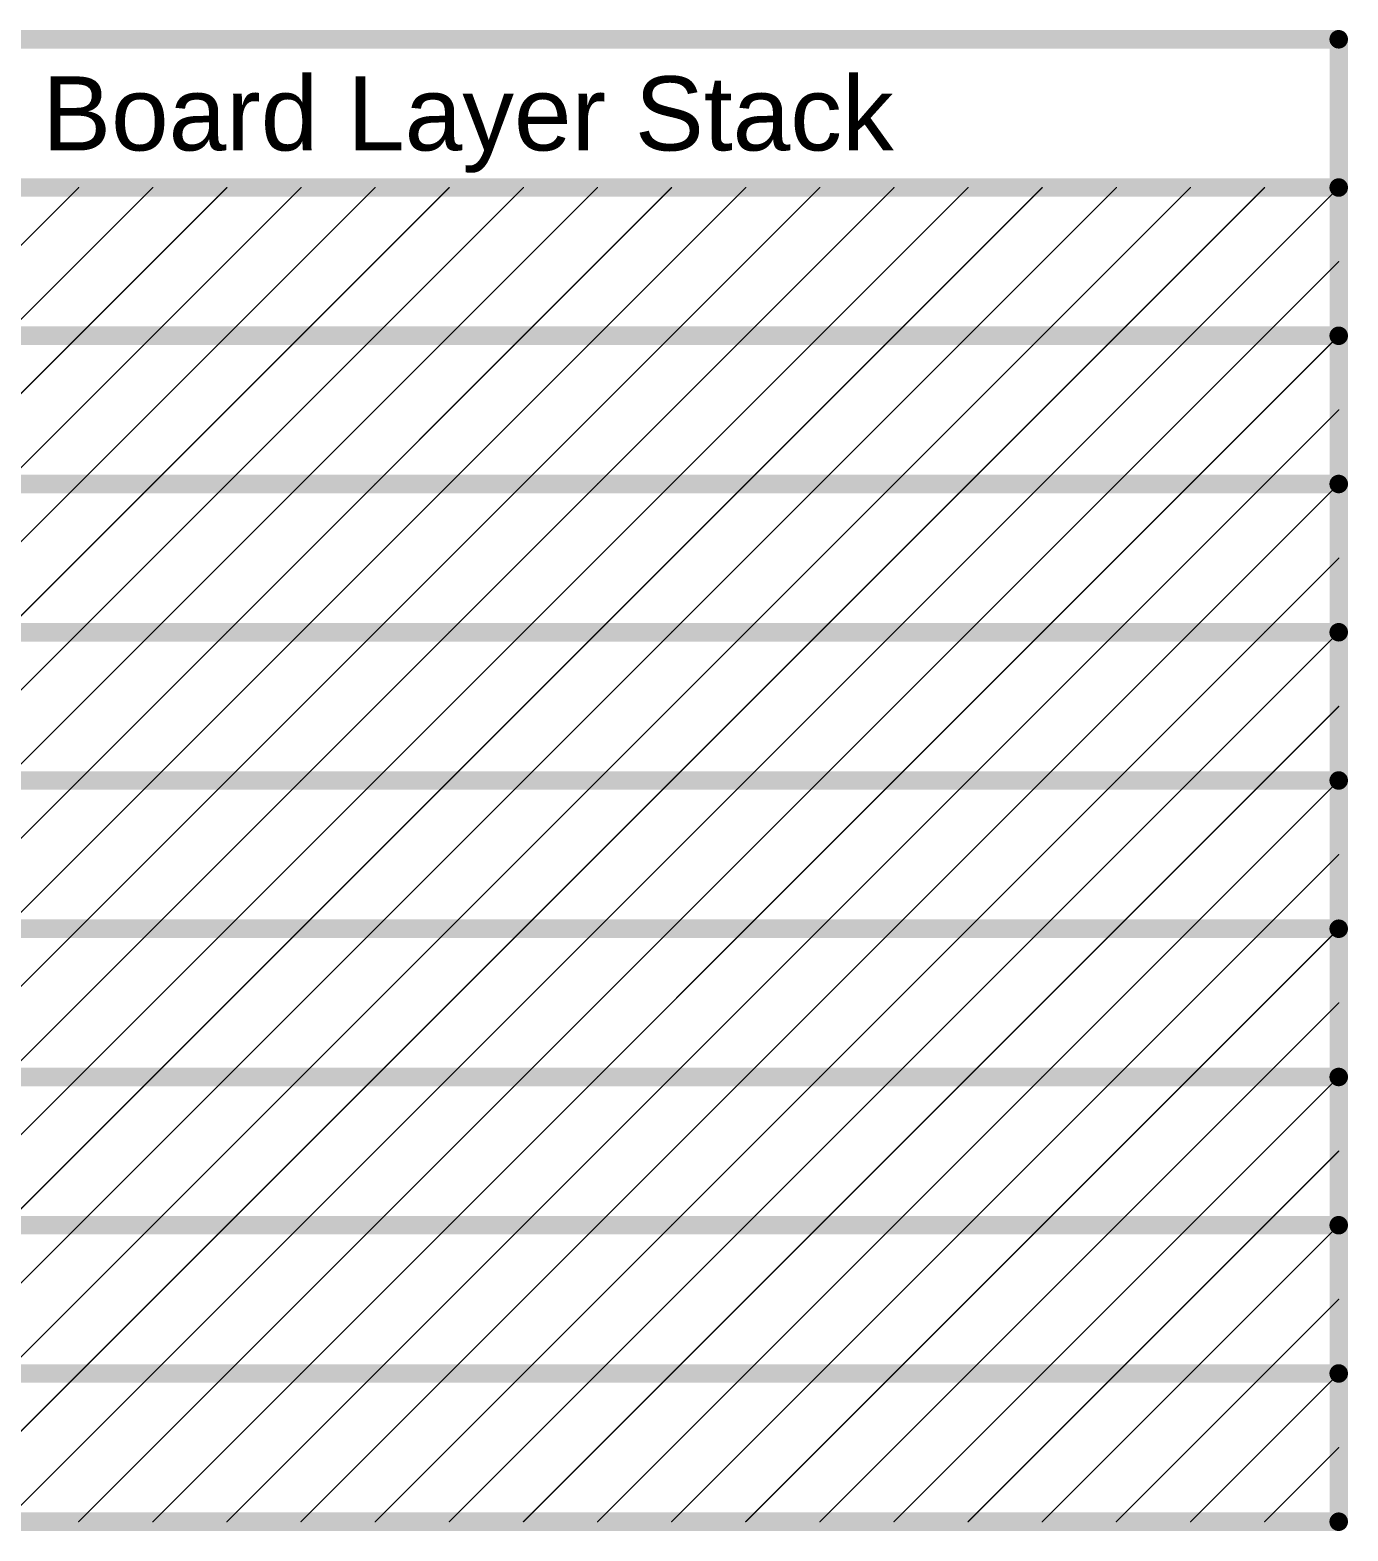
# Model space of a CAD drawing. Header units: inches. Extents: x 0.88 to 8.93, y 2.74 to 7.33.
# Drawn here: x 4.627 to 5.694, y 6.112 to 7.327 of the extents above; entities that cross this region are included whole.
import ezdxf

# ---------------------------------------------------------------- set-up
doc = ezdxf.new("R2010")
doc.units = ezdxf.units.IN
doc.header["$MEASUREMENT"] = 0
doc.layers.add('Drill Drawing', color=1, linetype='Continuous')
doc.styles.add('Arial', font='', dxfattribs={"height": 0.2})
doc.styles.get('Arial').set_extended_font_data('Arial')

msp = doc.modelspace()

# ---------------------------------------------------------------- linework, layer by layer
at = {"layer": 'Drill Drawing'}
for points in [[(1.0075, 7.32, 0.015, 0.015, 0), (5.6863, 7.32, 0.015, 0.015, 0)], [(5.6863, 6.12, 0.015, 0.015, 0), (5.6863, 7.32, 0.015, 0.015, 0)], [(1.0075, 7.2, 0.015, 0.015, 0), (5.6863, 7.2, 0.015, 0.015, 0)], [(4.5666, 7.1003, 0.001, 0.001, 0), (4.6663, 7.2, 0.001, 0.001, 0)], [(4.6063, 7.08, 0.001, 0.001, 0), (4.7263, 7.2, 0.001, 0.001, 0)], [(4.6663, 7.08, 0.001, 0.001, 0), (4.7863, 7.2, 0.001, 0.001, 0)], [(4.7263, 7.08, 0.001, 0.001, 0), (4.8463, 7.2, 0.001, 0.001, 0)], [(4.7863, 7.08, 0.001, 0.001, 0), (4.9063, 7.2, 0.001, 0.001, 0)], [(4.8463, 7.08, 0.001, 0.001, 0), (4.9663, 7.2, 0.001, 0.001, 0)], [(4.9063, 7.08, 0.001, 0.001, 0), (5.0263, 7.2, 0.001, 0.001, 0)], [(4.9663, 7.08, 0.001, 0.001, 0), (5.0863, 7.2, 0.001, 0.001, 0)], [(5.0263, 7.08, 0.001, 0.001, 0), (5.1463, 7.2, 0.001, 0.001, 0)], [(5.0863, 7.08, 0.001, 0.001, 0), (5.2063, 7.2, 0.001, 0.001, 0)], [(5.1463, 7.08, 0.001, 0.001, 0), (5.2663, 7.2, 0.001, 0.001, 0)], [(5.2063, 7.08, 0.001, 0.001, 0), (5.3263, 7.2, 0.001, 0.001, 0)], [(5.2663, 7.08, 0.001, 0.001, 0), (5.3863, 7.2, 0.001, 0.001, 0)], [(5.3263, 7.08, 0.001, 0.001, 0), (5.4463, 7.2, 0.001, 0.001, 0)], [(5.3863, 7.08, 0.001, 0.001, 0), (5.5063, 7.2, 0.001, 0.001, 0)], [(5.4463, 7.08, 0.001, 0.001, 0), (5.5663, 7.2, 0.001, 0.001, 0)], [(5.5063, 7.08, 0.001, 0.001, 0), (5.6263, 7.2, 0.001, 0.001, 0)], [(5.5663, 7.08, 0.001, 0.001, 0), (5.6863, 7.2, 0.001, 0.001, 0)], [(5.6263, 7.08, 0.001, 0.001, 0), (5.6863, 7.14, 0.001, 0.001, 0)], [(4.5666, 7.08, 0.015, 0.015, 0), (5.6863, 7.08, 0.015, 0.015, 0)], [(4.5666, 6.9803, 0.001, 0.001, 0), (4.6663, 7.08, 0.001, 0.001, 0)], [(4.6063, 6.96, 0.001, 0.001, 0), (4.7263, 7.08, 0.001, 0.001, 0)], [(4.6663, 6.96, 0.001, 0.001, 0), (4.7863, 7.08, 0.001, 0.001, 0)], [(4.7263, 6.96, 0.001, 0.001, 0), (4.8463, 7.08, 0.001, 0.001, 0)], [(4.7863, 6.96, 0.001, 0.001, 0), (4.9063, 7.08, 0.001, 0.001, 0)], [(4.8463, 6.96, 0.001, 0.001, 0), (4.9663, 7.08, 0.001, 0.001, 0)], [(4.9063, 6.96, 0.001, 0.001, 0), (5.0263, 7.08, 0.001, 0.001, 0)], [(4.9663, 6.96, 0.001, 0.001, 0), (5.0863, 7.08, 0.001, 0.001, 0)], [(5.0263, 6.96, 0.001, 0.001, 0), (5.1463, 7.08, 0.001, 0.001, 0)], [(5.0863, 6.96, 0.001, 0.001, 0), (5.2063, 7.08, 0.001, 0.001, 0)], [(5.1463, 6.96, 0.001, 0.001, 0), (5.2663, 7.08, 0.001, 0.001, 0)], [(5.2063, 6.96, 0.001, 0.001, 0), (5.3263, 7.08, 0.001, 0.001, 0)], [(5.2663, 6.96, 0.001, 0.001, 0), (5.3863, 7.08, 0.001, 0.001, 0)], [(5.3263, 6.96, 0.001, 0.001, 0), (5.4463, 7.08, 0.001, 0.001, 0)], [(5.3863, 6.96, 0.001, 0.001, 0), (5.5063, 7.08, 0.001, 0.001, 0)], [(5.4463, 6.96, 0.001, 0.001, 0), (5.5663, 7.08, 0.001, 0.001, 0)], [(5.5063, 6.96, 0.001, 0.001, 0), (5.6263, 7.08, 0.001, 0.001, 0)], [(5.5663, 6.96, 0.001, 0.001, 0), (5.6863, 7.08, 0.001, 0.001, 0)], [(5.6263, 6.96, 0.001, 0.001, 0), (5.6863, 7.02, 0.001, 0.001, 0)], [(4.5666, 6.96, 0.015, 0.015, 0), (5.6863, 6.96, 0.015, 0.015, 0)], [(4.5666, 6.8603, 0.001, 0.001, 0), (4.6663, 6.96, 0.001, 0.001, 0)], [(4.6063, 6.84, 0.001, 0.001, 0), (4.7263, 6.96, 0.001, 0.001, 0)], [(4.6663, 6.84, 0.001, 0.001, 0), (4.7863, 6.96, 0.001, 0.001, 0)], [(4.7263, 6.84, 0.001, 0.001, 0), (4.8463, 6.96, 0.001, 0.001, 0)], [(4.7863, 6.84, 0.001, 0.001, 0), (4.9063, 6.96, 0.001, 0.001, 0)], [(4.8463, 6.84, 0.001, 0.001, 0), (4.9663, 6.96, 0.001, 0.001, 0)], [(4.9063, 6.84, 0.001, 0.001, 0), (5.0263, 6.96, 0.001, 0.001, 0)], [(4.9663, 6.84, 0.001, 0.001, 0), (5.0863, 6.96, 0.001, 0.001, 0)], [(5.0263, 6.84, 0.001, 0.001, 0), (5.1463, 6.96, 0.001, 0.001, 0)], [(5.0863, 6.84, 0.001, 0.001, 0), (5.2063, 6.96, 0.001, 0.001, 0)], [(5.1463, 6.84, 0.001, 0.001, 0), (5.2663, 6.96, 0.001, 0.001, 0)], [(5.2063, 6.84, 0.001, 0.001, 0), (5.3263, 6.96, 0.001, 0.001, 0)], [(5.2663, 6.84, 0.001, 0.001, 0), (5.3863, 6.96, 0.001, 0.001, 0)], [(5.3263, 6.84, 0.001, 0.001, 0), (5.4463, 6.96, 0.001, 0.001, 0)], [(5.3863, 6.84, 0.001, 0.001, 0), (5.5063, 6.96, 0.001, 0.001, 0)], [(5.4463, 6.84, 0.001, 0.001, 0), (5.5663, 6.96, 0.001, 0.001, 0)], [(5.5063, 6.84, 0.001, 0.001, 0), (5.6263, 6.96, 0.001, 0.001, 0)], [(5.5663, 6.84, 0.001, 0.001, 0), (5.6863, 6.96, 0.001, 0.001, 0)], [(5.6263, 6.84, 0.001, 0.001, 0), (5.6863, 6.9, 0.001, 0.001, 0)], [(4.5666, 6.84, 0.015, 0.015, 0), (5.6863, 6.84, 0.015, 0.015, 0)], [(4.5666, 6.7403, 0.001, 0.001, 0), (4.6663, 6.84, 0.001, 0.001, 0)], [(4.6063, 6.72, 0.001, 0.001, 0), (4.7263, 6.84, 0.001, 0.001, 0)], [(4.6663, 6.72, 0.001, 0.001, 0), (4.7863, 6.84, 0.001, 0.001, 0)], [(4.7263, 6.72, 0.001, 0.001, 0), (4.8463, 6.84, 0.001, 0.001, 0)], [(4.7863, 6.72, 0.001, 0.001, 0), (4.9063, 6.84, 0.001, 0.001, 0)], [(4.8463, 6.72, 0.001, 0.001, 0), (4.9663, 6.84, 0.001, 0.001, 0)], [(4.9063, 6.72, 0.001, 0.001, 0), (5.0263, 6.84, 0.001, 0.001, 0)], [(4.9663, 6.72, 0.001, 0.001, 0), (5.0863, 6.84, 0.001, 0.001, 0)], [(5.0263, 6.72, 0.001, 0.001, 0), (5.1463, 6.84, 0.001, 0.001, 0)], [(5.0863, 6.72, 0.001, 0.001, 0), (5.2063, 6.84, 0.001, 0.001, 0)], [(5.1463, 6.72, 0.001, 0.001, 0), (5.2663, 6.84, 0.001, 0.001, 0)], [(5.2063, 6.72, 0.001, 0.001, 0), (5.3263, 6.84, 0.001, 0.001, 0)], [(5.2663, 6.72, 0.001, 0.001, 0), (5.3863, 6.84, 0.001, 0.001, 0)], [(5.3263, 6.72, 0.001, 0.001, 0), (5.4463, 6.84, 0.001, 0.001, 0)], [(5.3863, 6.72, 0.001, 0.001, 0), (5.5063, 6.84, 0.001, 0.001, 0)], [(5.4463, 6.72, 0.001, 0.001, 0), (5.5663, 6.84, 0.001, 0.001, 0)], [(5.5063, 6.72, 0.001, 0.001, 0), (5.6263, 6.84, 0.001, 0.001, 0)], [(5.5663, 6.72, 0.001, 0.001, 0), (5.6863, 6.84, 0.001, 0.001, 0)], [(5.6263, 6.72, 0.001, 0.001, 0), (5.6863, 6.78, 0.001, 0.001, 0)], [(4.5666, 6.72, 0.015, 0.015, 0), (5.6863, 6.72, 0.015, 0.015, 0)], [(4.5666, 6.6203, 0.001, 0.001, 0), (4.6663, 6.72, 0.001, 0.001, 0)], [(4.6063, 6.6, 0.001, 0.001, 0), (4.7263, 6.72, 0.001, 0.001, 0)], [(4.6663, 6.6, 0.001, 0.001, 0), (4.7863, 6.72, 0.001, 0.001, 0)], [(4.7263, 6.6, 0.001, 0.001, 0), (4.8463, 6.72, 0.001, 0.001, 0)], [(4.7863, 6.6, 0.001, 0.001, 0), (4.9063, 6.72, 0.001, 0.001, 0)], [(4.8463, 6.6, 0.001, 0.001, 0), (4.9663, 6.72, 0.001, 0.001, 0)], [(4.9063, 6.6, 0.001, 0.001, 0), (5.0263, 6.72, 0.001, 0.001, 0)], [(4.9663, 6.6, 0.001, 0.001, 0), (5.0863, 6.72, 0.001, 0.001, 0)], [(5.0263, 6.6, 0.001, 0.001, 0), (5.1463, 6.72, 0.001, 0.001, 0)], [(5.0863, 6.6, 0.001, 0.001, 0), (5.2063, 6.72, 0.001, 0.001, 0)], [(5.1463, 6.6, 0.001, 0.001, 0), (5.2663, 6.72, 0.001, 0.001, 0)], [(5.2063, 6.6, 0.001, 0.001, 0), (5.3263, 6.72, 0.001, 0.001, 0)], [(5.2663, 6.6, 0.001, 0.001, 0), (5.3863, 6.72, 0.001, 0.001, 0)], [(5.3263, 6.6, 0.001, 0.001, 0), (5.4463, 6.72, 0.001, 0.001, 0)], [(5.3863, 6.6, 0.001, 0.001, 0), (5.5063, 6.72, 0.001, 0.001, 0)], [(5.4463, 6.6, 0.001, 0.001, 0), (5.5663, 6.72, 0.001, 0.001, 0)], [(5.5063, 6.6, 0.001, 0.001, 0), (5.6263, 6.72, 0.001, 0.001, 0)], [(5.5663, 6.6, 0.001, 0.001, 0), (5.6863, 6.72, 0.001, 0.001, 0)], [(5.6263, 6.6, 0.001, 0.001, 0), (5.6863, 6.66, 0.001, 0.001, 0)], [(4.5666, 6.6, 0.015, 0.015, 0), (5.6863, 6.6, 0.015, 0.015, 0)], [(4.5666, 6.5003, 0.001, 0.001, 0), (4.6663, 6.6, 0.001, 0.001, 0)], [(4.6063, 6.48, 0.001, 0.001, 0), (4.7263, 6.6, 0.001, 0.001, 0)], [(4.6663, 6.48, 0.001, 0.001, 0), (4.7863, 6.6, 0.001, 0.001, 0)], [(4.7263, 6.48, 0.001, 0.001, 0), (4.8463, 6.6, 0.001, 0.001, 0)], [(4.7863, 6.48, 0.001, 0.001, 0), (4.9063, 6.6, 0.001, 0.001, 0)], [(4.8463, 6.48, 0.001, 0.001, 0), (4.9663, 6.6, 0.001, 0.001, 0)], [(4.9063, 6.48, 0.001, 0.001, 0), (5.0263, 6.6, 0.001, 0.001, 0)], [(4.9663, 6.48, 0.001, 0.001, 0), (5.0863, 6.6, 0.001, 0.001, 0)], [(5.0263, 6.48, 0.001, 0.001, 0), (5.1463, 6.6, 0.001, 0.001, 0)], [(5.0863, 6.48, 0.001, 0.001, 0), (5.2063, 6.6, 0.001, 0.001, 0)], [(5.1463, 6.48, 0.001, 0.001, 0), (5.2663, 6.6, 0.001, 0.001, 0)], [(5.2063, 6.48, 0.001, 0.001, 0), (5.3263, 6.6, 0.001, 0.001, 0)], [(5.2663, 6.48, 0.001, 0.001, 0), (5.3863, 6.6, 0.001, 0.001, 0)], [(5.3263, 6.48, 0.001, 0.001, 0), (5.4463, 6.6, 0.001, 0.001, 0)], [(5.3863, 6.48, 0.001, 0.001, 0), (5.5063, 6.6, 0.001, 0.001, 0)], [(5.4463, 6.48, 0.001, 0.001, 0), (5.5663, 6.6, 0.001, 0.001, 0)], [(5.5063, 6.48, 0.001, 0.001, 0), (5.6263, 6.6, 0.001, 0.001, 0)], [(5.5663, 6.48, 0.001, 0.001, 0), (5.6863, 6.6, 0.001, 0.001, 0)], [(5.6263, 6.48, 0.001, 0.001, 0), (5.6863, 6.54, 0.001, 0.001, 0)], [(4.5666, 6.48, 0.015, 0.015, 0), (5.6863, 6.48, 0.015, 0.015, 0)], [(4.5666, 6.3803, 0.001, 0.001, 0), (4.6663, 6.48, 0.001, 0.001, 0)], [(4.6063, 6.36, 0.001, 0.001, 0), (4.7263, 6.48, 0.001, 0.001, 0)], [(4.6663, 6.36, 0.001, 0.001, 0), (4.7863, 6.48, 0.001, 0.001, 0)], [(4.7263, 6.36, 0.001, 0.001, 0), (4.8463, 6.48, 0.001, 0.001, 0)], [(4.7863, 6.36, 0.001, 0.001, 0), (4.9063, 6.48, 0.001, 0.001, 0)], [(4.8463, 6.36, 0.001, 0.001, 0), (4.9663, 6.48, 0.001, 0.001, 0)], [(4.9063, 6.36, 0.001, 0.001, 0), (5.0263, 6.48, 0.001, 0.001, 0)], [(4.9663, 6.36, 0.001, 0.001, 0), (5.0863, 6.48, 0.001, 0.001, 0)], [(5.0263, 6.36, 0.001, 0.001, 0), (5.1463, 6.48, 0.001, 0.001, 0)], [(5.0863, 6.36, 0.001, 0.001, 0), (5.2063, 6.48, 0.001, 0.001, 0)], [(5.1463, 6.36, 0.001, 0.001, 0), (5.2663, 6.48, 0.001, 0.001, 0)], [(5.2063, 6.36, 0.001, 0.001, 0), (5.3263, 6.48, 0.001, 0.001, 0)], [(5.2663, 6.36, 0.001, 0.001, 0), (5.3863, 6.48, 0.001, 0.001, 0)], [(5.3263, 6.36, 0.001, 0.001, 0), (5.4463, 6.48, 0.001, 0.001, 0)], [(5.3863, 6.36, 0.001, 0.001, 0), (5.5063, 6.48, 0.001, 0.001, 0)], [(5.4463, 6.36, 0.001, 0.001, 0), (5.5663, 6.48, 0.001, 0.001, 0)], [(5.5063, 6.36, 0.001, 0.001, 0), (5.6263, 6.48, 0.001, 0.001, 0)], [(5.5663, 6.36, 0.001, 0.001, 0), (5.6863, 6.48, 0.001, 0.001, 0)], [(5.6263, 6.36, 0.001, 0.001, 0), (5.6863, 6.42, 0.001, 0.001, 0)], [(4.5666, 6.36, 0.015, 0.015, 0), (5.6863, 6.36, 0.015, 0.015, 0)], [(4.5666, 6.2603, 0.001, 0.001, 0), (4.6663, 6.36, 0.001, 0.001, 0)], [(4.6063, 6.24, 0.001, 0.001, 0), (4.7263, 6.36, 0.001, 0.001, 0)], [(4.6663, 6.24, 0.001, 0.001, 0), (4.7863, 6.36, 0.001, 0.001, 0)], [(4.7263, 6.24, 0.001, 0.001, 0), (4.8463, 6.36, 0.001, 0.001, 0)], [(4.7863, 6.24, 0.001, 0.001, 0), (4.9063, 6.36, 0.001, 0.001, 0)], [(4.8463, 6.24, 0.001, 0.001, 0), (4.9663, 6.36, 0.001, 0.001, 0)], [(4.9063, 6.24, 0.001, 0.001, 0), (5.0263, 6.36, 0.001, 0.001, 0)], [(4.9663, 6.24, 0.001, 0.001, 0), (5.0863, 6.36, 0.001, 0.001, 0)], [(5.0263, 6.24, 0.001, 0.001, 0), (5.1463, 6.36, 0.001, 0.001, 0)], [(5.0863, 6.24, 0.001, 0.001, 0), (5.2063, 6.36, 0.001, 0.001, 0)], [(5.1463, 6.24, 0.001, 0.001, 0), (5.2663, 6.36, 0.001, 0.001, 0)], [(5.2063, 6.24, 0.001, 0.001, 0), (5.3263, 6.36, 0.001, 0.001, 0)], [(5.2663, 6.24, 0.001, 0.001, 0), (5.3863, 6.36, 0.001, 0.001, 0)], [(5.3263, 6.24, 0.001, 0.001, 0), (5.4463, 6.36, 0.001, 0.001, 0)], [(5.3863, 6.24, 0.001, 0.001, 0), (5.5063, 6.36, 0.001, 0.001, 0)], [(5.4463, 6.24, 0.001, 0.001, 0), (5.5663, 6.36, 0.001, 0.001, 0)], [(5.5063, 6.24, 0.001, 0.001, 0), (5.6263, 6.36, 0.001, 0.001, 0)], [(5.5663, 6.24, 0.001, 0.001, 0), (5.6863, 6.36, 0.001, 0.001, 0)], [(5.6263, 6.24, 0.001, 0.001, 0), (5.6863, 6.3, 0.001, 0.001, 0)], [(4.5666, 6.24, 0.015, 0.015, 0), (5.6863, 6.24, 0.015, 0.015, 0)], [(4.5666, 6.1403, 0.001, 0.001, 0), (4.6663, 6.24, 0.001, 0.001, 0)], [(4.6063, 6.12, 0.001, 0.001, 0), (4.7263, 6.24, 0.001, 0.001, 0)], [(4.6663, 6.12, 0.001, 0.001, 0), (4.7863, 6.24, 0.001, 0.001, 0)], [(4.7263, 6.12, 0.001, 0.001, 0), (4.8463, 6.24, 0.001, 0.001, 0)], [(4.7863, 6.12, 0.001, 0.001, 0), (4.9063, 6.24, 0.001, 0.001, 0)], [(4.8463, 6.12, 0.001, 0.001, 0), (4.9663, 6.24, 0.001, 0.001, 0)], [(4.9063, 6.12, 0.001, 0.001, 0), (5.0263, 6.24, 0.001, 0.001, 0)], [(4.9663, 6.12, 0.001, 0.001, 0), (5.0863, 6.24, 0.001, 0.001, 0)], [(5.0263, 6.12, 0.001, 0.001, 0), (5.1463, 6.24, 0.001, 0.001, 0)], [(5.0863, 6.12, 0.001, 0.001, 0), (5.2063, 6.24, 0.001, 0.001, 0)], [(5.1463, 6.12, 0.001, 0.001, 0), (5.2663, 6.24, 0.001, 0.001, 0)], [(5.2063, 6.12, 0.001, 0.001, 0), (5.3263, 6.24, 0.001, 0.001, 0)], [(5.2663, 6.12, 0.001, 0.001, 0), (5.3863, 6.24, 0.001, 0.001, 0)], [(5.3263, 6.12, 0.001, 0.001, 0), (5.4463, 6.24, 0.001, 0.001, 0)], [(5.3863, 6.12, 0.001, 0.001, 0), (5.5063, 6.24, 0.001, 0.001, 0)], [(5.4463, 6.12, 0.001, 0.001, 0), (5.5663, 6.24, 0.001, 0.001, 0)], [(5.5063, 6.12, 0.001, 0.001, 0), (5.6263, 6.24, 0.001, 0.001, 0)], [(5.5663, 6.12, 0.001, 0.001, 0), (5.6863, 6.24, 0.001, 0.001, 0)], [(5.6263, 6.12, 0.001, 0.001, 0), (5.6863, 6.18, 0.001, 0.001, 0)], [(4.5666, 6.12, 0.015, 0.015, 0), (5.6863, 6.12, 0.015, 0.015, 0)]]:
    msp.add_lwpolyline(points, format="xyseb", dxfattribs=at)
for points in [[(5.6825, 7.32, 0.0075, 0.0075, 1), (5.69, 7.32, 0.0075, 0.0075, 1)], [(5.6825, 7.32, 0.0075, 0.0075, 1), (5.69, 7.32, 0.0075, 0.0075, 1)], [(5.6825, 7.2, 0.0075, 0.0075, 1), (5.69, 7.2, 0.0075, 0.0075, 1)], [(4.666, 7.2, 0.0005, 0.0005, 1), (4.6665, 7.2, 0.0005, 0.0005, 1)], [(4.726, 7.2, 0.0005, 0.0005, 1), (4.7265, 7.2, 0.0005, 0.0005, 1)], [(4.786, 7.2, 0.0005, 0.0005, 1), (4.7865, 7.2, 0.0005, 0.0005, 1)], [(4.846, 7.2, 0.0005, 0.0005, 1), (4.8465, 7.2, 0.0005, 0.0005, 1)], [(4.906, 7.2, 0.0005, 0.0005, 1), (4.9065, 7.2, 0.0005, 0.0005, 1)], [(4.966, 7.2, 0.0005, 0.0005, 1), (4.9665, 7.2, 0.0005, 0.0005, 1)], [(5.026, 7.2, 0.0005, 0.0005, 1), (5.0265, 7.2, 0.0005, 0.0005, 1)], [(5.086, 7.2, 0.0005, 0.0005, 1), (5.0865, 7.2, 0.0005, 0.0005, 1)], [(5.146, 7.2, 0.0005, 0.0005, 1), (5.1465, 7.2, 0.0005, 0.0005, 1)], [(5.206, 7.2, 0.0005, 0.0005, 1), (5.2065, 7.2, 0.0005, 0.0005, 1)], [(5.266, 7.2, 0.0005, 0.0005, 1), (5.2665, 7.2, 0.0005, 0.0005, 1)], [(5.326, 7.2, 0.0005, 0.0005, 1), (5.3265, 7.2, 0.0005, 0.0005, 1)], [(5.386, 7.2, 0.0005, 0.0005, 1), (5.3865, 7.2, 0.0005, 0.0005, 1)], [(5.446, 7.2, 0.0005, 0.0005, 1), (5.4465, 7.2, 0.0005, 0.0005, 1)], [(5.506, 7.2, 0.0005, 0.0005, 1), (5.5065, 7.2, 0.0005, 0.0005, 1)], [(5.566, 7.2, 0.0005, 0.0005, 1), (5.5665, 7.2, 0.0005, 0.0005, 1)], [(5.626, 7.2, 0.0005, 0.0005, 1), (5.6265, 7.2, 0.0005, 0.0005, 1)], [(5.686, 7.2, 0.0005, 0.0005, 1), (5.6865, 7.2, 0.0005, 0.0005, 1)], [(5.686, 7.14, 0.0005, 0.0005, 1), (5.6865, 7.14, 0.0005, 0.0005, 1)], [(5.6825, 7.08, 0.0075, 0.0075, 1), (5.69, 7.08, 0.0075, 0.0075, 1)], [(4.666, 7.08, 0.0005, 0.0005, 1), (4.6665, 7.08, 0.0005, 0.0005, 1)], [(4.666, 7.08, 0.0005, 0.0005, 1), (4.6665, 7.08, 0.0005, 0.0005, 1)], [(4.726, 7.08, 0.0005, 0.0005, 1), (4.7265, 7.08, 0.0005, 0.0005, 1)], [(4.726, 7.08, 0.0005, 0.0005, 1), (4.7265, 7.08, 0.0005, 0.0005, 1)], [(4.786, 7.08, 0.0005, 0.0005, 1), (4.7865, 7.08, 0.0005, 0.0005, 1)], [(4.786, 7.08, 0.0005, 0.0005, 1), (4.7865, 7.08, 0.0005, 0.0005, 1)], [(4.846, 7.08, 0.0005, 0.0005, 1), (4.8465, 7.08, 0.0005, 0.0005, 1)], [(4.846, 7.08, 0.0005, 0.0005, 1), (4.8465, 7.08, 0.0005, 0.0005, 1)], [(4.906, 7.08, 0.0005, 0.0005, 1), (4.9065, 7.08, 0.0005, 0.0005, 1)], [(4.906, 7.08, 0.0005, 0.0005, 1), (4.9065, 7.08, 0.0005, 0.0005, 1)], [(4.966, 7.08, 0.0005, 0.0005, 1), (4.9665, 7.08, 0.0005, 0.0005, 1)], [(4.966, 7.08, 0.0005, 0.0005, 1), (4.9665, 7.08, 0.0005, 0.0005, 1)], [(5.026, 7.08, 0.0005, 0.0005, 1), (5.0265, 7.08, 0.0005, 0.0005, 1)], [(5.026, 7.08, 0.0005, 0.0005, 1), (5.0265, 7.08, 0.0005, 0.0005, 1)], [(5.086, 7.08, 0.0005, 0.0005, 1), (5.0865, 7.08, 0.0005, 0.0005, 1)], [(5.086, 7.08, 0.0005, 0.0005, 1), (5.0865, 7.08, 0.0005, 0.0005, 1)], [(5.146, 7.08, 0.0005, 0.0005, 1), (5.1465, 7.08, 0.0005, 0.0005, 1)], [(5.146, 7.08, 0.0005, 0.0005, 1), (5.1465, 7.08, 0.0005, 0.0005, 1)], [(5.206, 7.08, 0.0005, 0.0005, 1), (5.2065, 7.08, 0.0005, 0.0005, 1)], [(5.206, 7.08, 0.0005, 0.0005, 1), (5.2065, 7.08, 0.0005, 0.0005, 1)], [(5.266, 7.08, 0.0005, 0.0005, 1), (5.2665, 7.08, 0.0005, 0.0005, 1)], [(5.266, 7.08, 0.0005, 0.0005, 1), (5.2665, 7.08, 0.0005, 0.0005, 1)], [(5.326, 7.08, 0.0005, 0.0005, 1), (5.3265, 7.08, 0.0005, 0.0005, 1)], [(5.326, 7.08, 0.0005, 0.0005, 1), (5.3265, 7.08, 0.0005, 0.0005, 1)], [(5.386, 7.08, 0.0005, 0.0005, 1), (5.3865, 7.08, 0.0005, 0.0005, 1)], [(5.386, 7.08, 0.0005, 0.0005, 1), (5.3865, 7.08, 0.0005, 0.0005, 1)], [(5.446, 7.08, 0.0005, 0.0005, 1), (5.4465, 7.08, 0.0005, 0.0005, 1)], [(5.446, 7.08, 0.0005, 0.0005, 1), (5.4465, 7.08, 0.0005, 0.0005, 1)], [(5.506, 7.08, 0.0005, 0.0005, 1), (5.5065, 7.08, 0.0005, 0.0005, 1)], [(5.506, 7.08, 0.0005, 0.0005, 1), (5.5065, 7.08, 0.0005, 0.0005, 1)], [(5.566, 7.08, 0.0005, 0.0005, 1), (5.5665, 7.08, 0.0005, 0.0005, 1)], [(5.566, 7.08, 0.0005, 0.0005, 1), (5.5665, 7.08, 0.0005, 0.0005, 1)], [(5.626, 7.08, 0.0005, 0.0005, 1), (5.6265, 7.08, 0.0005, 0.0005, 1)], [(5.626, 7.08, 0.0005, 0.0005, 1), (5.6265, 7.08, 0.0005, 0.0005, 1)], [(5.686, 7.08, 0.0005, 0.0005, 1), (5.6865, 7.08, 0.0005, 0.0005, 1)], [(5.686, 7.02, 0.0005, 0.0005, 1), (5.6865, 7.02, 0.0005, 0.0005, 1)], [(5.6825, 6.96, 0.0075, 0.0075, 1), (5.69, 6.96, 0.0075, 0.0075, 1)], [(4.666, 6.96, 0.0005, 0.0005, 1), (4.6665, 6.96, 0.0005, 0.0005, 1)], [(4.666, 6.96, 0.0005, 0.0005, 1), (4.6665, 6.96, 0.0005, 0.0005, 1)], [(4.726, 6.96, 0.0005, 0.0005, 1), (4.7265, 6.96, 0.0005, 0.0005, 1)], [(4.726, 6.96, 0.0005, 0.0005, 1), (4.7265, 6.96, 0.0005, 0.0005, 1)], [(4.786, 6.96, 0.0005, 0.0005, 1), (4.7865, 6.96, 0.0005, 0.0005, 1)], [(4.786, 6.96, 0.0005, 0.0005, 1), (4.7865, 6.96, 0.0005, 0.0005, 1)], [(4.846, 6.96, 0.0005, 0.0005, 1), (4.8465, 6.96, 0.0005, 0.0005, 1)], [(4.846, 6.96, 0.0005, 0.0005, 1), (4.8465, 6.96, 0.0005, 0.0005, 1)], [(4.906, 6.96, 0.0005, 0.0005, 1), (4.9065, 6.96, 0.0005, 0.0005, 1)], [(4.906, 6.96, 0.0005, 0.0005, 1), (4.9065, 6.96, 0.0005, 0.0005, 1)], [(4.966, 6.96, 0.0005, 0.0005, 1), (4.9665, 6.96, 0.0005, 0.0005, 1)], [(4.966, 6.96, 0.0005, 0.0005, 1), (4.9665, 6.96, 0.0005, 0.0005, 1)], [(5.026, 6.96, 0.0005, 0.0005, 1), (5.0265, 6.96, 0.0005, 0.0005, 1)], [(5.026, 6.96, 0.0005, 0.0005, 1), (5.0265, 6.96, 0.0005, 0.0005, 1)], [(5.086, 6.96, 0.0005, 0.0005, 1), (5.0865, 6.96, 0.0005, 0.0005, 1)], [(5.086, 6.96, 0.0005, 0.0005, 1), (5.0865, 6.96, 0.0005, 0.0005, 1)], [(5.146, 6.96, 0.0005, 0.0005, 1), (5.1465, 6.96, 0.0005, 0.0005, 1)], [(5.146, 6.96, 0.0005, 0.0005, 1), (5.1465, 6.96, 0.0005, 0.0005, 1)], [(5.206, 6.96, 0.0005, 0.0005, 1), (5.2065, 6.96, 0.0005, 0.0005, 1)], [(5.206, 6.96, 0.0005, 0.0005, 1), (5.2065, 6.96, 0.0005, 0.0005, 1)], [(5.266, 6.96, 0.0005, 0.0005, 1), (5.2665, 6.96, 0.0005, 0.0005, 1)], [(5.266, 6.96, 0.0005, 0.0005, 1), (5.2665, 6.96, 0.0005, 0.0005, 1)], [(5.326, 6.96, 0.0005, 0.0005, 1), (5.3265, 6.96, 0.0005, 0.0005, 1)], [(5.326, 6.96, 0.0005, 0.0005, 1), (5.3265, 6.96, 0.0005, 0.0005, 1)], [(5.386, 6.96, 0.0005, 0.0005, 1), (5.3865, 6.96, 0.0005, 0.0005, 1)], [(5.386, 6.96, 0.0005, 0.0005, 1), (5.3865, 6.96, 0.0005, 0.0005, 1)], [(5.446, 6.96, 0.0005, 0.0005, 1), (5.4465, 6.96, 0.0005, 0.0005, 1)], [(5.446, 6.96, 0.0005, 0.0005, 1), (5.4465, 6.96, 0.0005, 0.0005, 1)], [(5.506, 6.96, 0.0005, 0.0005, 1), (5.5065, 6.96, 0.0005, 0.0005, 1)], [(5.506, 6.96, 0.0005, 0.0005, 1), (5.5065, 6.96, 0.0005, 0.0005, 1)], [(5.566, 6.96, 0.0005, 0.0005, 1), (5.5665, 6.96, 0.0005, 0.0005, 1)], [(5.566, 6.96, 0.0005, 0.0005, 1), (5.5665, 6.96, 0.0005, 0.0005, 1)], [(5.626, 6.96, 0.0005, 0.0005, 1), (5.6265, 6.96, 0.0005, 0.0005, 1)], [(5.626, 6.96, 0.0005, 0.0005, 1), (5.6265, 6.96, 0.0005, 0.0005, 1)], [(5.686, 6.96, 0.0005, 0.0005, 1), (5.6865, 6.96, 0.0005, 0.0005, 1)], [(5.686, 6.9, 0.0005, 0.0005, 1), (5.6865, 6.9, 0.0005, 0.0005, 1)], [(4.666, 6.84, 0.0005, 0.0005, 1), (4.6665, 6.84, 0.0005, 0.0005, 1)], [(4.666, 6.84, 0.0005, 0.0005, 1), (4.6665, 6.84, 0.0005, 0.0005, 1)], [(4.726, 6.84, 0.0005, 0.0005, 1), (4.7265, 6.84, 0.0005, 0.0005, 1)], [(4.726, 6.84, 0.0005, 0.0005, 1), (4.7265, 6.84, 0.0005, 0.0005, 1)], [(4.786, 6.84, 0.0005, 0.0005, 1), (4.7865, 6.84, 0.0005, 0.0005, 1)], [(4.786, 6.84, 0.0005, 0.0005, 1), (4.7865, 6.84, 0.0005, 0.0005, 1)], [(4.846, 6.84, 0.0005, 0.0005, 1), (4.8465, 6.84, 0.0005, 0.0005, 1)], [(4.846, 6.84, 0.0005, 0.0005, 1), (4.8465, 6.84, 0.0005, 0.0005, 1)], [(4.906, 6.84, 0.0005, 0.0005, 1), (4.9065, 6.84, 0.0005, 0.0005, 1)], [(4.906, 6.84, 0.0005, 0.0005, 1), (4.9065, 6.84, 0.0005, 0.0005, 1)], [(4.966, 6.84, 0.0005, 0.0005, 1), (4.9665, 6.84, 0.0005, 0.0005, 1)], [(4.966, 6.84, 0.0005, 0.0005, 1), (4.9665, 6.84, 0.0005, 0.0005, 1)], [(5.026, 6.84, 0.0005, 0.0005, 1), (5.0265, 6.84, 0.0005, 0.0005, 1)], [(5.026, 6.84, 0.0005, 0.0005, 1), (5.0265, 6.84, 0.0005, 0.0005, 1)], [(5.086, 6.84, 0.0005, 0.0005, 1), (5.0865, 6.84, 0.0005, 0.0005, 1)], [(5.086, 6.84, 0.0005, 0.0005, 1), (5.0865, 6.84, 0.0005, 0.0005, 1)], [(5.146, 6.84, 0.0005, 0.0005, 1), (5.1465, 6.84, 0.0005, 0.0005, 1)], [(5.146, 6.84, 0.0005, 0.0005, 1), (5.1465, 6.84, 0.0005, 0.0005, 1)], [(5.206, 6.84, 0.0005, 0.0005, 1), (5.2065, 6.84, 0.0005, 0.0005, 1)], [(5.206, 6.84, 0.0005, 0.0005, 1), (5.2065, 6.84, 0.0005, 0.0005, 1)], [(5.266, 6.84, 0.0005, 0.0005, 1), (5.2665, 6.84, 0.0005, 0.0005, 1)], [(5.266, 6.84, 0.0005, 0.0005, 1), (5.2665, 6.84, 0.0005, 0.0005, 1)], [(5.326, 6.84, 0.0005, 0.0005, 1), (5.3265, 6.84, 0.0005, 0.0005, 1)], [(5.326, 6.84, 0.0005, 0.0005, 1), (5.3265, 6.84, 0.0005, 0.0005, 1)], [(5.386, 6.84, 0.0005, 0.0005, 1), (5.3865, 6.84, 0.0005, 0.0005, 1)], [(5.386, 6.84, 0.0005, 0.0005, 1), (5.3865, 6.84, 0.0005, 0.0005, 1)], [(5.446, 6.84, 0.0005, 0.0005, 1), (5.4465, 6.84, 0.0005, 0.0005, 1)], [(5.446, 6.84, 0.0005, 0.0005, 1), (5.4465, 6.84, 0.0005, 0.0005, 1)], [(5.506, 6.84, 0.0005, 0.0005, 1), (5.5065, 6.84, 0.0005, 0.0005, 1)], [(5.506, 6.84, 0.0005, 0.0005, 1), (5.5065, 6.84, 0.0005, 0.0005, 1)], [(5.566, 6.84, 0.0005, 0.0005, 1), (5.5665, 6.84, 0.0005, 0.0005, 1)], [(5.566, 6.84, 0.0005, 0.0005, 1), (5.5665, 6.84, 0.0005, 0.0005, 1)], [(5.626, 6.84, 0.0005, 0.0005, 1), (5.6265, 6.84, 0.0005, 0.0005, 1)], [(5.626, 6.84, 0.0005, 0.0005, 1), (5.6265, 6.84, 0.0005, 0.0005, 1)], [(5.6825, 6.84, 0.0075, 0.0075, 1), (5.69, 6.84, 0.0075, 0.0075, 1)], [(5.686, 6.84, 0.0005, 0.0005, 1), (5.6865, 6.84, 0.0005, 0.0005, 1)], [(5.686, 6.78, 0.0005, 0.0005, 1), (5.6865, 6.78, 0.0005, 0.0005, 1)], [(4.666, 6.72, 0.0005, 0.0005, 1), (4.6665, 6.72, 0.0005, 0.0005, 1)], [(4.666, 6.72, 0.0005, 0.0005, 1), (4.6665, 6.72, 0.0005, 0.0005, 1)], [(4.726, 6.72, 0.0005, 0.0005, 1), (4.7265, 6.72, 0.0005, 0.0005, 1)], [(4.726, 6.72, 0.0005, 0.0005, 1), (4.7265, 6.72, 0.0005, 0.0005, 1)], [(4.786, 6.72, 0.0005, 0.0005, 1), (4.7865, 6.72, 0.0005, 0.0005, 1)], [(4.786, 6.72, 0.0005, 0.0005, 1), (4.7865, 6.72, 0.0005, 0.0005, 1)], [(4.846, 6.72, 0.0005, 0.0005, 1), (4.8465, 6.72, 0.0005, 0.0005, 1)], [(4.846, 6.72, 0.0005, 0.0005, 1), (4.8465, 6.72, 0.0005, 0.0005, 1)], [(4.906, 6.72, 0.0005, 0.0005, 1), (4.9065, 6.72, 0.0005, 0.0005, 1)], [(4.906, 6.72, 0.0005, 0.0005, 1), (4.9065, 6.72, 0.0005, 0.0005, 1)], [(4.966, 6.72, 0.0005, 0.0005, 1), (4.9665, 6.72, 0.0005, 0.0005, 1)], [(4.966, 6.72, 0.0005, 0.0005, 1), (4.9665, 6.72, 0.0005, 0.0005, 1)], [(5.026, 6.72, 0.0005, 0.0005, 1), (5.0265, 6.72, 0.0005, 0.0005, 1)], [(5.026, 6.72, 0.0005, 0.0005, 1), (5.0265, 6.72, 0.0005, 0.0005, 1)], [(5.086, 6.72, 0.0005, 0.0005, 1), (5.0865, 6.72, 0.0005, 0.0005, 1)], [(5.086, 6.72, 0.0005, 0.0005, 1), (5.0865, 6.72, 0.0005, 0.0005, 1)], [(5.146, 6.72, 0.0005, 0.0005, 1), (5.1465, 6.72, 0.0005, 0.0005, 1)], [(5.146, 6.72, 0.0005, 0.0005, 1), (5.1465, 6.72, 0.0005, 0.0005, 1)], [(5.206, 6.72, 0.0005, 0.0005, 1), (5.2065, 6.72, 0.0005, 0.0005, 1)], [(5.206, 6.72, 0.0005, 0.0005, 1), (5.2065, 6.72, 0.0005, 0.0005, 1)], [(5.266, 6.72, 0.0005, 0.0005, 1), (5.2665, 6.72, 0.0005, 0.0005, 1)], [(5.266, 6.72, 0.0005, 0.0005, 1), (5.2665, 6.72, 0.0005, 0.0005, 1)], [(5.326, 6.72, 0.0005, 0.0005, 1), (5.3265, 6.72, 0.0005, 0.0005, 1)], [(5.326, 6.72, 0.0005, 0.0005, 1), (5.3265, 6.72, 0.0005, 0.0005, 1)], [(5.386, 6.72, 0.0005, 0.0005, 1), (5.3865, 6.72, 0.0005, 0.0005, 1)], [(5.386, 6.72, 0.0005, 0.0005, 1), (5.3865, 6.72, 0.0005, 0.0005, 1)], [(5.446, 6.72, 0.0005, 0.0005, 1), (5.4465, 6.72, 0.0005, 0.0005, 1)], [(5.446, 6.72, 0.0005, 0.0005, 1), (5.4465, 6.72, 0.0005, 0.0005, 1)], [(5.506, 6.72, 0.0005, 0.0005, 1), (5.5065, 6.72, 0.0005, 0.0005, 1)], [(5.506, 6.72, 0.0005, 0.0005, 1), (5.5065, 6.72, 0.0005, 0.0005, 1)], [(5.566, 6.72, 0.0005, 0.0005, 1), (5.5665, 6.72, 0.0005, 0.0005, 1)], [(5.566, 6.72, 0.0005, 0.0005, 1), (5.5665, 6.72, 0.0005, 0.0005, 1)], [(5.626, 6.72, 0.0005, 0.0005, 1), (5.6265, 6.72, 0.0005, 0.0005, 1)], [(5.626, 6.72, 0.0005, 0.0005, 1), (5.6265, 6.72, 0.0005, 0.0005, 1)], [(5.6825, 6.72, 0.0075, 0.0075, 1), (5.69, 6.72, 0.0075, 0.0075, 1)], [(5.686, 6.72, 0.0005, 0.0005, 1), (5.6865, 6.72, 0.0005, 0.0005, 1)], [(5.686, 6.66, 0.0005, 0.0005, 1), (5.6865, 6.66, 0.0005, 0.0005, 1)], [(4.666, 6.6, 0.0005, 0.0005, 1), (4.6665, 6.6, 0.0005, 0.0005, 1)], [(4.666, 6.6, 0.0005, 0.0005, 1), (4.6665, 6.6, 0.0005, 0.0005, 1)], [(4.726, 6.6, 0.0005, 0.0005, 1), (4.7265, 6.6, 0.0005, 0.0005, 1)], [(4.726, 6.6, 0.0005, 0.0005, 1), (4.7265, 6.6, 0.0005, 0.0005, 1)], [(4.786, 6.6, 0.0005, 0.0005, 1), (4.7865, 6.6, 0.0005, 0.0005, 1)], [(4.786, 6.6, 0.0005, 0.0005, 1), (4.7865, 6.6, 0.0005, 0.0005, 1)], [(4.846, 6.6, 0.0005, 0.0005, 1), (4.8465, 6.6, 0.0005, 0.0005, 1)], [(4.846, 6.6, 0.0005, 0.0005, 1), (4.8465, 6.6, 0.0005, 0.0005, 1)], [(4.906, 6.6, 0.0005, 0.0005, 1), (4.9065, 6.6, 0.0005, 0.0005, 1)], [(4.906, 6.6, 0.0005, 0.0005, 1), (4.9065, 6.6, 0.0005, 0.0005, 1)], [(4.966, 6.6, 0.0005, 0.0005, 1), (4.9665, 6.6, 0.0005, 0.0005, 1)], [(4.966, 6.6, 0.0005, 0.0005, 1), (4.9665, 6.6, 0.0005, 0.0005, 1)], [(5.026, 6.6, 0.0005, 0.0005, 1), (5.0265, 6.6, 0.0005, 0.0005, 1)], [(5.026, 6.6, 0.0005, 0.0005, 1), (5.0265, 6.6, 0.0005, 0.0005, 1)], [(5.086, 6.6, 0.0005, 0.0005, 1), (5.0865, 6.6, 0.0005, 0.0005, 1)], [(5.086, 6.6, 0.0005, 0.0005, 1), (5.0865, 6.6, 0.0005, 0.0005, 1)], [(5.146, 6.6, 0.0005, 0.0005, 1), (5.1465, 6.6, 0.0005, 0.0005, 1)], [(5.146, 6.6, 0.0005, 0.0005, 1), (5.1465, 6.6, 0.0005, 0.0005, 1)], [(5.206, 6.6, 0.0005, 0.0005, 1), (5.2065, 6.6, 0.0005, 0.0005, 1)], [(5.206, 6.6, 0.0005, 0.0005, 1), (5.2065, 6.6, 0.0005, 0.0005, 1)], [(5.266, 6.6, 0.0005, 0.0005, 1), (5.2665, 6.6, 0.0005, 0.0005, 1)], [(5.266, 6.6, 0.0005, 0.0005, 1), (5.2665, 6.6, 0.0005, 0.0005, 1)], [(5.326, 6.6, 0.0005, 0.0005, 1), (5.3265, 6.6, 0.0005, 0.0005, 1)], [(5.326, 6.6, 0.0005, 0.0005, 1), (5.3265, 6.6, 0.0005, 0.0005, 1)], [(5.386, 6.6, 0.0005, 0.0005, 1), (5.3865, 6.6, 0.0005, 0.0005, 1)], [(5.386, 6.6, 0.0005, 0.0005, 1), (5.3865, 6.6, 0.0005, 0.0005, 1)], [(5.446, 6.6, 0.0005, 0.0005, 1), (5.4465, 6.6, 0.0005, 0.0005, 1)], [(5.446, 6.6, 0.0005, 0.0005, 1), (5.4465, 6.6, 0.0005, 0.0005, 1)], [(5.506, 6.6, 0.0005, 0.0005, 1), (5.5065, 6.6, 0.0005, 0.0005, 1)], [(5.506, 6.6, 0.0005, 0.0005, 1), (5.5065, 6.6, 0.0005, 0.0005, 1)], [(5.566, 6.6, 0.0005, 0.0005, 1), (5.5665, 6.6, 0.0005, 0.0005, 1)], [(5.566, 6.6, 0.0005, 0.0005, 1), (5.5665, 6.6, 0.0005, 0.0005, 1)], [(5.626, 6.6, 0.0005, 0.0005, 1), (5.6265, 6.6, 0.0005, 0.0005, 1)], [(5.626, 6.6, 0.0005, 0.0005, 1), (5.6265, 6.6, 0.0005, 0.0005, 1)], [(5.6825, 6.6, 0.0075, 0.0075, 1), (5.69, 6.6, 0.0075, 0.0075, 1)], [(5.686, 6.6, 0.0005, 0.0005, 1), (5.6865, 6.6, 0.0005, 0.0005, 1)], [(5.686, 6.54, 0.0005, 0.0005, 1), (5.6865, 6.54, 0.0005, 0.0005, 1)], [(4.666, 6.48, 0.0005, 0.0005, 1), (4.6665, 6.48, 0.0005, 0.0005, 1)], [(4.666, 6.48, 0.0005, 0.0005, 1), (4.6665, 6.48, 0.0005, 0.0005, 1)], [(4.726, 6.48, 0.0005, 0.0005, 1), (4.7265, 6.48, 0.0005, 0.0005, 1)], [(4.726, 6.48, 0.0005, 0.0005, 1), (4.7265, 6.48, 0.0005, 0.0005, 1)], [(4.786, 6.48, 0.0005, 0.0005, 1), (4.7865, 6.48, 0.0005, 0.0005, 1)], [(4.786, 6.48, 0.0005, 0.0005, 1), (4.7865, 6.48, 0.0005, 0.0005, 1)], [(4.846, 6.48, 0.0005, 0.0005, 1), (4.8465, 6.48, 0.0005, 0.0005, 1)], [(4.846, 6.48, 0.0005, 0.0005, 1), (4.8465, 6.48, 0.0005, 0.0005, 1)], [(4.906, 6.48, 0.0005, 0.0005, 1), (4.9065, 6.48, 0.0005, 0.0005, 1)], [(4.906, 6.48, 0.0005, 0.0005, 1), (4.9065, 6.48, 0.0005, 0.0005, 1)], [(4.966, 6.48, 0.0005, 0.0005, 1), (4.9665, 6.48, 0.0005, 0.0005, 1)], [(4.966, 6.48, 0.0005, 0.0005, 1), (4.9665, 6.48, 0.0005, 0.0005, 1)], [(5.026, 6.48, 0.0005, 0.0005, 1), (5.0265, 6.48, 0.0005, 0.0005, 1)], [(5.026, 6.48, 0.0005, 0.0005, 1), (5.0265, 6.48, 0.0005, 0.0005, 1)], [(5.086, 6.48, 0.0005, 0.0005, 1), (5.0865, 6.48, 0.0005, 0.0005, 1)], [(5.086, 6.48, 0.0005, 0.0005, 1), (5.0865, 6.48, 0.0005, 0.0005, 1)], [(5.146, 6.48, 0.0005, 0.0005, 1), (5.1465, 6.48, 0.0005, 0.0005, 1)], [(5.146, 6.48, 0.0005, 0.0005, 1), (5.1465, 6.48, 0.0005, 0.0005, 1)], [(5.206, 6.48, 0.0005, 0.0005, 1), (5.2065, 6.48, 0.0005, 0.0005, 1)], [(5.206, 6.48, 0.0005, 0.0005, 1), (5.2065, 6.48, 0.0005, 0.0005, 1)], [(5.266, 6.48, 0.0005, 0.0005, 1), (5.2665, 6.48, 0.0005, 0.0005, 1)], [(5.266, 6.48, 0.0005, 0.0005, 1), (5.2665, 6.48, 0.0005, 0.0005, 1)], [(5.326, 6.48, 0.0005, 0.0005, 1), (5.3265, 6.48, 0.0005, 0.0005, 1)], [(5.326, 6.48, 0.0005, 0.0005, 1), (5.3265, 6.48, 0.0005, 0.0005, 1)], [(5.386, 6.48, 0.0005, 0.0005, 1), (5.3865, 6.48, 0.0005, 0.0005, 1)], [(5.386, 6.48, 0.0005, 0.0005, 1), (5.3865, 6.48, 0.0005, 0.0005, 1)], [(5.446, 6.48, 0.0005, 0.0005, 1), (5.4465, 6.48, 0.0005, 0.0005, 1)], [(5.446, 6.48, 0.0005, 0.0005, 1), (5.4465, 6.48, 0.0005, 0.0005, 1)], [(5.506, 6.48, 0.0005, 0.0005, 1), (5.5065, 6.48, 0.0005, 0.0005, 1)], [(5.506, 6.48, 0.0005, 0.0005, 1), (5.5065, 6.48, 0.0005, 0.0005, 1)], [(5.566, 6.48, 0.0005, 0.0005, 1), (5.5665, 6.48, 0.0005, 0.0005, 1)], [(5.566, 6.48, 0.0005, 0.0005, 1), (5.5665, 6.48, 0.0005, 0.0005, 1)], [(5.626, 6.48, 0.0005, 0.0005, 1), (5.6265, 6.48, 0.0005, 0.0005, 1)], [(5.626, 6.48, 0.0005, 0.0005, 1), (5.6265, 6.48, 0.0005, 0.0005, 1)], [(5.6825, 6.48, 0.0075, 0.0075, 1), (5.69, 6.48, 0.0075, 0.0075, 1)], [(5.686, 6.48, 0.0005, 0.0005, 1), (5.6865, 6.48, 0.0005, 0.0005, 1)], [(5.686, 6.42, 0.0005, 0.0005, 1), (5.6865, 6.42, 0.0005, 0.0005, 1)], [(5.6825, 6.36, 0.0075, 0.0075, 1), (5.69, 6.36, 0.0075, 0.0075, 1)], [(4.666, 6.36, 0.0005, 0.0005, 1), (4.6665, 6.36, 0.0005, 0.0005, 1)], [(4.666, 6.36, 0.0005, 0.0005, 1), (4.6665, 6.36, 0.0005, 0.0005, 1)], [(4.726, 6.36, 0.0005, 0.0005, 1), (4.7265, 6.36, 0.0005, 0.0005, 1)], [(4.726, 6.36, 0.0005, 0.0005, 1), (4.7265, 6.36, 0.0005, 0.0005, 1)], [(4.786, 6.36, 0.0005, 0.0005, 1), (4.7865, 6.36, 0.0005, 0.0005, 1)], [(4.786, 6.36, 0.0005, 0.0005, 1), (4.7865, 6.36, 0.0005, 0.0005, 1)], [(4.846, 6.36, 0.0005, 0.0005, 1), (4.8465, 6.36, 0.0005, 0.0005, 1)], [(4.846, 6.36, 0.0005, 0.0005, 1), (4.8465, 6.36, 0.0005, 0.0005, 1)], [(4.906, 6.36, 0.0005, 0.0005, 1), (4.9065, 6.36, 0.0005, 0.0005, 1)], [(4.906, 6.36, 0.0005, 0.0005, 1), (4.9065, 6.36, 0.0005, 0.0005, 1)], [(4.966, 6.36, 0.0005, 0.0005, 1), (4.9665, 6.36, 0.0005, 0.0005, 1)], [(4.966, 6.36, 0.0005, 0.0005, 1), (4.9665, 6.36, 0.0005, 0.0005, 1)], [(5.026, 6.36, 0.0005, 0.0005, 1), (5.0265, 6.36, 0.0005, 0.0005, 1)], [(5.026, 6.36, 0.0005, 0.0005, 1), (5.0265, 6.36, 0.0005, 0.0005, 1)], [(5.086, 6.36, 0.0005, 0.0005, 1), (5.0865, 6.36, 0.0005, 0.0005, 1)], [(5.086, 6.36, 0.0005, 0.0005, 1), (5.0865, 6.36, 0.0005, 0.0005, 1)], [(5.146, 6.36, 0.0005, 0.0005, 1), (5.1465, 6.36, 0.0005, 0.0005, 1)], [(5.146, 6.36, 0.0005, 0.0005, 1), (5.1465, 6.36, 0.0005, 0.0005, 1)], [(5.206, 6.36, 0.0005, 0.0005, 1), (5.2065, 6.36, 0.0005, 0.0005, 1)], [(5.206, 6.36, 0.0005, 0.0005, 1), (5.2065, 6.36, 0.0005, 0.0005, 1)], [(5.266, 6.36, 0.0005, 0.0005, 1), (5.2665, 6.36, 0.0005, 0.0005, 1)], [(5.266, 6.36, 0.0005, 0.0005, 1), (5.2665, 6.36, 0.0005, 0.0005, 1)], [(5.326, 6.36, 0.0005, 0.0005, 1), (5.3265, 6.36, 0.0005, 0.0005, 1)], [(5.326, 6.36, 0.0005, 0.0005, 1), (5.3265, 6.36, 0.0005, 0.0005, 1)], [(5.386, 6.36, 0.0005, 0.0005, 1), (5.3865, 6.36, 0.0005, 0.0005, 1)], [(5.386, 6.36, 0.0005, 0.0005, 1), (5.3865, 6.36, 0.0005, 0.0005, 1)], [(5.446, 6.36, 0.0005, 0.0005, 1), (5.4465, 6.36, 0.0005, 0.0005, 1)], [(5.446, 6.36, 0.0005, 0.0005, 1), (5.4465, 6.36, 0.0005, 0.0005, 1)], [(5.506, 6.36, 0.0005, 0.0005, 1), (5.5065, 6.36, 0.0005, 0.0005, 1)], [(5.506, 6.36, 0.0005, 0.0005, 1), (5.5065, 6.36, 0.0005, 0.0005, 1)], [(5.566, 6.36, 0.0005, 0.0005, 1), (5.5665, 6.36, 0.0005, 0.0005, 1)], [(5.566, 6.36, 0.0005, 0.0005, 1), (5.5665, 6.36, 0.0005, 0.0005, 1)], [(5.626, 6.36, 0.0005, 0.0005, 1), (5.6265, 6.36, 0.0005, 0.0005, 1)], [(5.626, 6.36, 0.0005, 0.0005, 1), (5.6265, 6.36, 0.0005, 0.0005, 1)], [(5.686, 6.36, 0.0005, 0.0005, 1), (5.6865, 6.36, 0.0005, 0.0005, 1)], [(5.686, 6.3, 0.0005, 0.0005, 1), (5.6865, 6.3, 0.0005, 0.0005, 1)], [(5.6825, 6.24, 0.0075, 0.0075, 1), (5.69, 6.24, 0.0075, 0.0075, 1)], [(4.666, 6.24, 0.0005, 0.0005, 1), (4.6665, 6.24, 0.0005, 0.0005, 1)], [(4.666, 6.24, 0.0005, 0.0005, 1), (4.6665, 6.24, 0.0005, 0.0005, 1)], [(4.726, 6.24, 0.0005, 0.0005, 1), (4.7265, 6.24, 0.0005, 0.0005, 1)], [(4.726, 6.24, 0.0005, 0.0005, 1), (4.7265, 6.24, 0.0005, 0.0005, 1)], [(4.786, 6.24, 0.0005, 0.0005, 1), (4.7865, 6.24, 0.0005, 0.0005, 1)], [(4.786, 6.24, 0.0005, 0.0005, 1), (4.7865, 6.24, 0.0005, 0.0005, 1)], [(4.846, 6.24, 0.0005, 0.0005, 1), (4.8465, 6.24, 0.0005, 0.0005, 1)], [(4.846, 6.24, 0.0005, 0.0005, 1), (4.8465, 6.24, 0.0005, 0.0005, 1)], [(4.906, 6.24, 0.0005, 0.0005, 1), (4.9065, 6.24, 0.0005, 0.0005, 1)], [(4.906, 6.24, 0.0005, 0.0005, 1), (4.9065, 6.24, 0.0005, 0.0005, 1)], [(4.966, 6.24, 0.0005, 0.0005, 1), (4.9665, 6.24, 0.0005, 0.0005, 1)], [(4.966, 6.24, 0.0005, 0.0005, 1), (4.9665, 6.24, 0.0005, 0.0005, 1)], [(5.026, 6.24, 0.0005, 0.0005, 1), (5.0265, 6.24, 0.0005, 0.0005, 1)], [(5.026, 6.24, 0.0005, 0.0005, 1), (5.0265, 6.24, 0.0005, 0.0005, 1)], [(5.086, 6.24, 0.0005, 0.0005, 1), (5.0865, 6.24, 0.0005, 0.0005, 1)], [(5.086, 6.24, 0.0005, 0.0005, 1), (5.0865, 6.24, 0.0005, 0.0005, 1)], [(5.146, 6.24, 0.0005, 0.0005, 1), (5.1465, 6.24, 0.0005, 0.0005, 1)], [(5.146, 6.24, 0.0005, 0.0005, 1), (5.1465, 6.24, 0.0005, 0.0005, 1)], [(5.206, 6.24, 0.0005, 0.0005, 1), (5.2065, 6.24, 0.0005, 0.0005, 1)], [(5.206, 6.24, 0.0005, 0.0005, 1), (5.2065, 6.24, 0.0005, 0.0005, 1)], [(5.266, 6.24, 0.0005, 0.0005, 1), (5.2665, 6.24, 0.0005, 0.0005, 1)], [(5.266, 6.24, 0.0005, 0.0005, 1), (5.2665, 6.24, 0.0005, 0.0005, 1)], [(5.326, 6.24, 0.0005, 0.0005, 1), (5.3265, 6.24, 0.0005, 0.0005, 1)], [(5.326, 6.24, 0.0005, 0.0005, 1), (5.3265, 6.24, 0.0005, 0.0005, 1)], [(5.386, 6.24, 0.0005, 0.0005, 1), (5.3865, 6.24, 0.0005, 0.0005, 1)], [(5.386, 6.24, 0.0005, 0.0005, 1), (5.3865, 6.24, 0.0005, 0.0005, 1)], [(5.446, 6.24, 0.0005, 0.0005, 1), (5.4465, 6.24, 0.0005, 0.0005, 1)], [(5.446, 6.24, 0.0005, 0.0005, 1), (5.4465, 6.24, 0.0005, 0.0005, 1)], [(5.506, 6.24, 0.0005, 0.0005, 1), (5.5065, 6.24, 0.0005, 0.0005, 1)], [(5.506, 6.24, 0.0005, 0.0005, 1), (5.5065, 6.24, 0.0005, 0.0005, 1)], [(5.566, 6.24, 0.0005, 0.0005, 1), (5.5665, 6.24, 0.0005, 0.0005, 1)], [(5.566, 6.24, 0.0005, 0.0005, 1), (5.5665, 6.24, 0.0005, 0.0005, 1)], [(5.626, 6.24, 0.0005, 0.0005, 1), (5.6265, 6.24, 0.0005, 0.0005, 1)], [(5.626, 6.24, 0.0005, 0.0005, 1), (5.6265, 6.24, 0.0005, 0.0005, 1)], [(5.686, 6.24, 0.0005, 0.0005, 1), (5.6865, 6.24, 0.0005, 0.0005, 1)], [(5.686, 6.18, 0.0005, 0.0005, 1), (5.6865, 6.18, 0.0005, 0.0005, 1)], [(5.6825, 6.12, 0.0075, 0.0075, 1), (5.69, 6.12, 0.0075, 0.0075, 1)], [(5.6825, 6.12, 0.0075, 0.0075, 1), (5.69, 6.12, 0.0075, 0.0075, 1)], [(4.666, 6.12, 0.0005, 0.0005, 1), (4.6665, 6.12, 0.0005, 0.0005, 1)], [(4.726, 6.12, 0.0005, 0.0005, 1), (4.7265, 6.12, 0.0005, 0.0005, 1)], [(4.786, 6.12, 0.0005, 0.0005, 1), (4.7865, 6.12, 0.0005, 0.0005, 1)], [(4.846, 6.12, 0.0005, 0.0005, 1), (4.8465, 6.12, 0.0005, 0.0005, 1)], [(4.906, 6.12, 0.0005, 0.0005, 1), (4.9065, 6.12, 0.0005, 0.0005, 1)], [(4.966, 6.12, 0.0005, 0.0005, 1), (4.9665, 6.12, 0.0005, 0.0005, 1)], [(5.026, 6.12, 0.0005, 0.0005, 1), (5.0265, 6.12, 0.0005, 0.0005, 1)], [(5.086, 6.12, 0.0005, 0.0005, 1), (5.0865, 6.12, 0.0005, 0.0005, 1)], [(5.146, 6.12, 0.0005, 0.0005, 1), (5.1465, 6.12, 0.0005, 0.0005, 1)], [(5.206, 6.12, 0.0005, 0.0005, 1), (5.2065, 6.12, 0.0005, 0.0005, 1)], [(5.266, 6.12, 0.0005, 0.0005, 1), (5.2665, 6.12, 0.0005, 0.0005, 1)], [(5.326, 6.12, 0.0005, 0.0005, 1), (5.3265, 6.12, 0.0005, 0.0005, 1)], [(5.386, 6.12, 0.0005, 0.0005, 1), (5.3865, 6.12, 0.0005, 0.0005, 1)], [(5.446, 6.12, 0.0005, 0.0005, 1), (5.4465, 6.12, 0.0005, 0.0005, 1)], [(5.506, 6.12, 0.0005, 0.0005, 1), (5.5065, 6.12, 0.0005, 0.0005, 1)], [(5.566, 6.12, 0.0005, 0.0005, 1), (5.5665, 6.12, 0.0005, 0.0005, 1)], [(5.626, 6.12, 0.0005, 0.0005, 1), (5.6265, 6.12, 0.0005, 0.0005, 1)]]:
    msp.add_lwpolyline(points, format="xyseb", close=True, dxfattribs=at)

# ---------------------------------------------------------------- texts
at = {"layer": 'Drill Drawing', "style": 'Arial'}
msp.add_text('Board Layer Stack', height=0.06, dxfattribs=at).set_placement((4.6366, 7.23))

doc.saveas('drawing.dxf')
